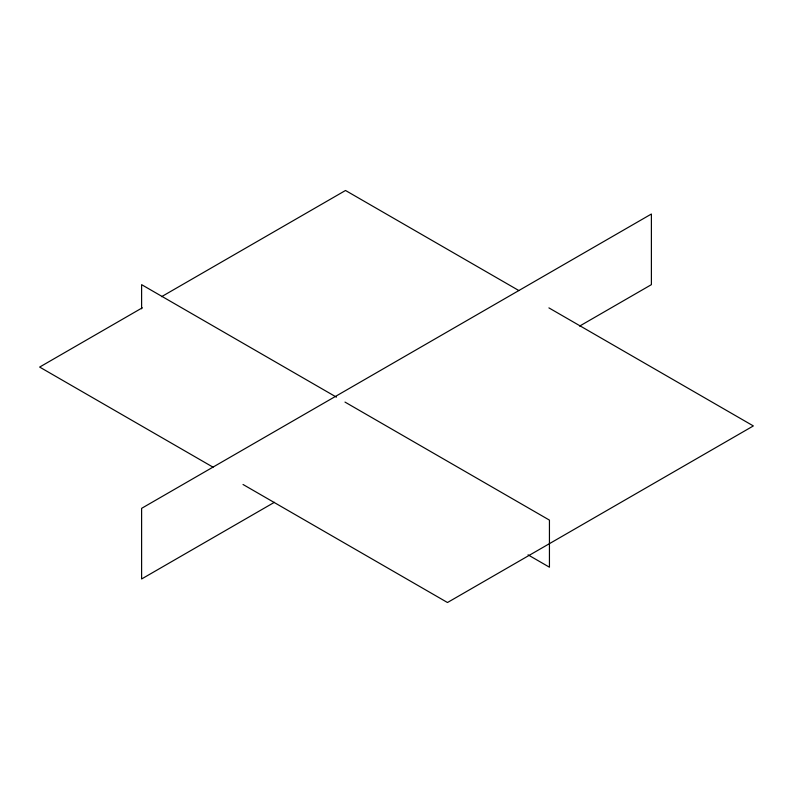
<?xml version="1.0" encoding="UTF-8"?>
<svg xmlns="http://www.w3.org/2000/svg" width="793" height="793" viewBox="0 0 793 793"><rect width="100%" height="100%" fill="white"/><g stroke="black" fill="none" stroke-linecap="round" stroke-linejoin="round"><path stroke-width="1.19" d="M142.324 307.793L39.65 367.07L213.059 467.186M161.574 296.681L345.52 190.479L518.929 290.595M274.408 502.306L141.61 578.979L141.61 508.343L651.39 214.021L651.39 284.657L579.633 326.082M548.905 307.892L753.35 425.93L447.48 602.521L243.025 484.483M336.42 397.134L141.61 284.657L141.61 308.804M344.985 402.081L549.44 520.119L549.44 567.203L528.029 554.842"/></g></svg>
